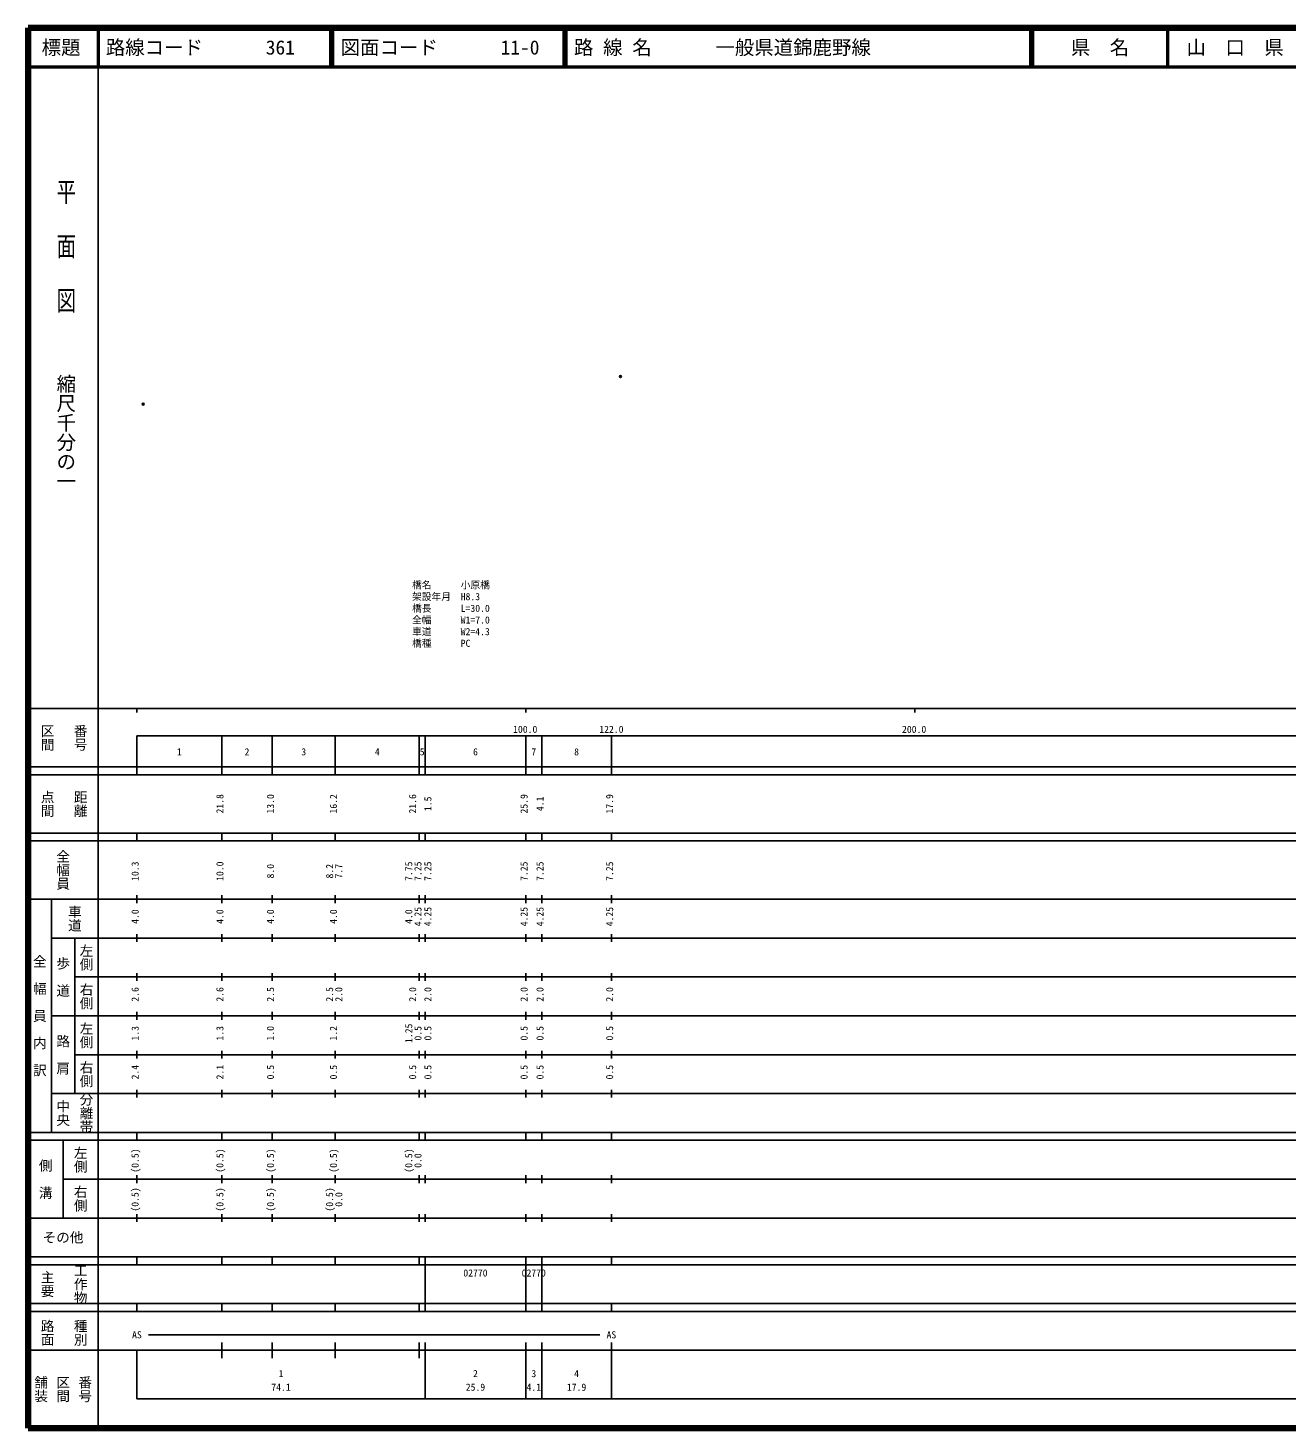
# Model space of a CAD drawing. Units: millimetres on the paper. Extents: x 40 to 680, y 20 to 380.
# Drawn here: x 40 to 363.7, y 20 to 380 of the extents above; entities that cross this region are included whole.
import ezdxf
from ezdxf.enums import TextEntityAlignment as Align

# ---------------------------------------------------------------- set-up
doc = ezdxf.new("R2010")
doc.units = ezdxf.units.MM
doc.header["$PDMODE"] = 32
doc.header["$PDSIZE"] = 0.5
for name, color, linetype in [('M-OTRS', 6, 'Continuous'), ('M-STR-HTXT', 7, 'Continuous'), ('M-TTL-TXT', 7, 'Continuous')]:
    doc.layers.add(name, color=color, linetype=linetype)
for name, color, linetype, lineweight in [('M-TTL', 2, 'Continuous', 140), ('M-TTL-BAND', 7, 'Continuous', 25), ('M-TTL-LINE', 7, 'Continuous', 50)]:
    doc.layers.add(name, color=color, linetype=linetype, lineweight=lineweight)
doc.styles.add('@ＭＳ ゴシック', font='')
doc.styles.add('ＭＳ ゴシック', font='')
doc.styles.get('@ＭＳ ゴシック').set_extended_font_data('@MS Gothic')
doc.styles.get('ＭＳ ゴシック').set_extended_font_data('MS Gothic')

msp = doc.modelspace()

# ---------------------------------------------------------------- linework, layer by layer
at = {"layer": 'M-OTRS'}
for p in [(192.318, 290.369), (69.628, 283.281)]:
    msp.add_point(p, dxfattribs=at)
at = {"layer": 'M-TTL'}
for p, q in [((40, 380), (40, 20)), ((680, 380), (40, 380)), ((40, 20), (680, 20))]:
    msp.add_line(p, q, dxfattribs=at)
at = {"layer": 'M-TTL-BAND'}
for p, q in [((58, 370), (58, 20)), ((40, 205), (579, 205)), ((68, 205), (68, 204)), ((168, 205), (168, 204)), ((268, 205), (268, 204)), ((68, 198), (579, 198)), ((68, 198), (68, 188)), ((89.8, 188), (89.8, 198)), ((102.8, 188), (102.8, 198)), ((119, 188), (119, 198)), ((140.6, 188), (140.6, 198)), ((142.1, 188), (142.1, 198)), ((168, 188), (168, 198)), ((172.1, 188), (172.1, 198)), ((190, 188), (190, 198)), ((40, 190), (579, 190)), ((40, 188), (579, 188)), ((40, 173), (579, 173)), ((68, 171), (68, 173)), ((89.8, 171), (89.8, 173)), ((102.8, 171), (102.8, 173)), ((119, 171), (119, 173)), ((140.6, 171), (140.6, 173)), ((142.1, 171), (142.1, 173)), ((168, 171), (168, 173)), ((172.1, 171), (172.1, 173)), ((190, 171), (190, 173)), ((40, 171), (579, 171)), ((40, 156), (579, 156)), ((46, 96), (46, 156)), ((68, 155), (68, 157)), ((89.8, 155), (89.8, 157)), ((102.8, 155), (102.8, 157)), ((119, 155), (119, 157)), ((140.6, 155), (140.6, 157)), ((142.1, 155), (142.1, 157)), ((168, 155), (168, 157)), ((172.1, 155), (172.1, 157)), ((190, 155), (190, 157)), ((46, 146), (579, 146)), ((52, 146), (52, 106)), ((68, 145), (68, 147)), ((89.8, 145), (89.8, 147)), ((102.8, 145), (102.8, 147)), ((119, 145), (119, 147)), ((140.6, 145), (140.6, 147)), ((142.1, 145), (142.1, 147)), ((168, 145), (168, 147)), ((172.1, 145), (172.1, 147)), ((190, 145), (190, 147)), ((68, 135), (68, 137)), ((89.8, 135), (89.8, 137)), ((102.8, 135), (102.8, 137)), ((119, 135), (119, 137)), ((140.6, 135), (140.6, 137)), ((142.1, 135), (142.1, 137)), ((168, 135), (168, 137)), ((172.1, 135), (172.1, 137)), ((190, 135), (190, 137)), ((52, 136), (579, 136)), ((46, 126), (579, 126)), ((68, 125), (68, 127)), ((89.8, 125), (89.8, 127)), ((102.8, 125), (102.8, 127)), ((119, 125), (119, 127)), ((140.6, 125), (140.6, 127)), ((142.1, 125), (142.1, 127)), ((168, 125), (168, 127)), ((172.1, 125), (172.1, 127)), ((190, 125), (190, 127)), ((52, 116), (579, 116)), ((68, 115), (68, 117)), ((89.8, 115), (89.8, 117)), ((102.8, 115), (102.8, 117)), ((119, 115), (119, 117)), ((140.6, 115), (140.6, 117)), ((142.1, 115), (142.1, 117)), ((168, 115), (168, 117)), ((172.1, 115), (172.1, 117)), ((190, 115), (190, 117)), ((46, 106), (579, 106)), ((68, 105), (68, 107)), ((89.8, 105), (89.8, 107)), ((102.8, 105), (102.8, 107)), ((119, 105), (119, 107)), ((140.6, 105), (140.6, 107)), ((142.1, 105), (142.1, 107)), ((168, 105), (168, 107)), ((172.1, 105), (172.1, 107)), ((190, 105), (190, 107)), ((40, 96), (579, 96)), ((40, 94), (579, 94)), ((49, 94), (49, 74)), ((68, 94), (68, 96)), ((89.8, 94), (89.8, 96)), ((102.8, 94), (102.8, 96)), ((119, 94), (119, 96)), ((140.6, 94), (140.6, 96)), ((142.1, 94), (142.1, 96)), ((168, 94), (168, 96)), ((172.1, 94), (172.1, 96)), ((190, 94), (190, 96)), ((49, 84), (579, 84)), ((68, 83), (68, 85)), ((89.8, 83), (89.8, 85)), ((102.8, 83), (102.8, 85)), ((119, 83), (119, 85)), ((140.6, 83), (140.6, 85)), ((142.1, 83), (142.1, 85)), ((168, 83), (168, 85)), ((172.1, 83), (172.1, 85)), ((190, 83), (190, 85)), ((40, 74), (579, 74)), ((68, 73), (68, 75)), ((89.8, 73), (89.8, 75)), ((102.8, 73), (102.8, 75)), ((119, 73), (119, 75)), ((140.6, 73), (140.6, 75)), ((142.1, 73), (142.1, 75)), ((168, 73), (168, 75)), ((172.1, 73), (172.1, 75)), ((190, 73), (190, 75)), ((40, 64), (579, 64)), ((40, 62), (579, 62)), ((68, 62), (68, 64)), ((89.8, 62), (89.8, 64)), ((102.8, 62), (102.8, 64)), ((119, 62), (119, 64)), ((140.6, 62), (140.6, 64)), ((142.1, 62), (142.1, 64)), ((142.1, 52), (142.1, 62)), ((168, 62), (168, 64)), ((168, 52), (168, 62)), ((168, 52), (168, 62)), ((172.1, 62), (172.1, 64)), ((172.1, 52), (172.1, 62)), ((190, 62), (190, 64)), ((40, 52), (579, 52)), ((68, 50), (68, 52)), ((89.8, 50), (89.8, 52)), ((102.8, 50), (102.8, 52)), ((119, 50), (119, 52)), ((140.6, 50), (140.6, 52)), ((142.1, 50), (142.1, 52)), ((168, 50), (168, 52)), ((172.1, 50), (172.1, 52)), ((190, 50), (190, 52)), ((40, 50), (579, 50)), ((71, 44), (187, 44)), ((40, 40), (579, 40)), ((68, 40), (68, 27.5)), ((89.8, 38), (89.8, 42)), ((102.8, 38), (102.8, 42)), ((119, 38), (119, 42)), ((140.6, 38), (140.6, 42)), ((142.1, 27.5), (142.1, 42)), ((168, 27.5), (168, 42)), ((172.1, 27.5), (172.1, 42)), ((190, 27.5), (190, 42)), ((68, 27.5), (579, 27.5))]:
    msp.add_line(p, q, dxfattribs=at)
at = {"layer": 'M-TTL-LINE'}
for p, q in [((58, 380), (58, 370)), ((117.75, 380), (117.75, 370)), ((118.25, 380), (118.25, 370)), ((177.75, 380), (177.75, 370)), ((178.25, 380), (178.25, 370)), ((297.75, 380), (297.75, 370)), ((298.25, 380), (298.25, 370)), ((333, 380), (333, 370)), ((40, 370), (680, 370))]:
    msp.add_line(p, q, dxfattribs=at)

# ---------------------------------------------------------------- texts
at = {"layer": 'M-STR-HTXT', "style": 'ＭＳ ゴシック'}
for s, p in [('橋名\u3000\u3000\u3000小原橋', (138.754, 235.316)), ('架設年月\u3000H8.3', (138.754, 232.316)), ('橋長\u3000\u3000\u3000L=30.0', (138.754, 229.316)), ('全幅\u3000\u3000\u3000W1=7.0', (138.754, 226.316)), ('車道\u3000\u3000\u3000W2=4.3', (138.754, 223.316)), ('橋種\u3000\u3000\u3000PC', (138.754, 220.316))]:
    msp.add_text(s, height=1.833, dxfattribs=at).set_placement(p, align=Align.BOTTOM_LEFT)
at = {"layer": 'M-TTL-BAND', "style": '@ＭＳ ゴシック', "width": 1.4}
msp.add_text('平  面  図', height=3.666, rotation=270, dxfattribs=at).set_placement((49.777, 306.475), align=Align.MIDDLE_RIGHT)
at = {"layer": 'M-TTL-BAND', "style": '@ＭＳ ゴシック'}
msp.add_text('縮尺千分の一', height=3.666, rotation=270, dxfattribs=at).set_placement((49.777, 261.03), align=Align.MIDDLE_RIGHT)
for s, p in [('区間', (45, 197.5)), ('番号', (53.5, 197.5)), ('点間', (45, 180.5)), ('距離', (53.5, 180.5)), ('全幅員', (49, 163.5)), ('車道', (52, 151)), ('左側', (55, 141)), ('全\u3000幅\u3000員\u3000内\u3000訳', (43, 126)), ('歩\u3000道', (49, 136)), ('右側', (55, 131)), ('左側', (55, 121)), ('路\u3000肩', (49, 116)), ('右側', (55, 111)), ('分離帯', (55, 101)), ('中央', (49, 101)), ('左側', (53.5, 89)), ('側\u3000溝', (44.5, 84)), ('右側', (53.5, 79)), ('工作物', (53.5, 57)), ('主要', (45, 57)), ('路面', (45, 44.5)), ('種別', (53.5, 44.5)), ('舗装', (43.333, 30)), ('区間', (49, 30)), ('番号', (54.667, 30))]:
    msp.add_text(s, height=2.566, rotation=270, dxfattribs=at).set_placement(p, align=Align.MIDDLE_CENTER)
at = {"layer": 'M-TTL-BAND', "style": 'ＭＳ ゴシック'}
for s, p in [('100.0', (167.844, 198.195)), ('122.0', (190, 198.195)), ('200.0', (267.844, 198.195)), ('1', (78.9, 192.405)), ('2', (96.3, 192.405)), ('3', (110.9, 192.405)), ('4', (129.8, 192.405)), ('5', (141.35, 192.405)), ('6', (155.05, 192.405)), ('7', (170.05, 192.405)), ('8', (181.05, 192.405)), ('AS', (68, 42.5)), ('AS', (190, 42.5)), ('1', (105.05, 32.523)), ('2', (155.05, 32.523)), ('3', (170.05, 32.523)), ('4', (181.05, 32.523)), ('74.1', (105.05, 29.033)), ('25.9', (155.05, 29.033)), ('4.1', (170.05, 29.033)), ('17.9', (181.05, 29.033))]:
    msp.add_text(s, height=1.833, dxfattribs=at).set_placement(p, align=Align.BOTTOM_CENTER)
for s, p in [('21.8', (90.8, 180.5)), ('13.0', (103.8, 180.5)), ('16.2', (120, 180.5)), ('21.6', (140.349, 180.5)), ('1.5', (144.275, 180.5)), ('25.9', (169, 180.5)), ('4.1', (173.1, 180.5)), ('17.9', (191, 180.5)), ('10.3', (69, 163.174)), ('10.0', (90.8, 163.174)), ('8.0', (103.8, 163.174)), ('8.2', (119, 163.174)), ('7.7', (121.37, 163.174)), ('7.75', (139.349, 163.174)), ('7.25', (141.719, 163.174)), ('7.25', (144.275, 163.174)), ('7.25', (169, 163.174)), ('7.25', (173.1, 163.174)), ('7.25', (191, 163.174)), ('4.0', (69, 151.5)), ('4.0', (90.8, 151.5)), ('4.0', (103.8, 151.5)), ('4.0', (120, 151.5)), ('4.0', (139.349, 151.5)), ('4.25', (141.719, 151.5)), ('4.25', (144.275, 151.5)), ('4.25', (169, 151.5)), ('4.25', (173.1, 151.5)), ('4.25', (191, 151.5)), ('2.6', (69, 131.5)), ('2.6', (90.8, 131.5)), ('2.5', (103.8, 131.5)), ('2.5', (119, 131.5)), ('2.0', (121.37, 131.5)), ('2.0', (140.349, 131.5)), ('2.0', (144.275, 131.5)), ('2.0', (169, 131.5)), ('2.0', (173.1, 131.5)), ('2.0', (191, 131.5)), ('1.3', (69, 121.5)), ('1.3', (90.8, 121.5)), ('1.0', (103.8, 121.5)), ('1.2', (120, 121.5)), ('1.25', (139.349, 121.5)), ('0.5', (141.719, 121.5)), ('0.5', (144.275, 121.5)), ('0.5', (169, 121.5)), ('0.5', (173.1, 121.5)), ('0.5', (191, 121.5)), ('2.4', (69, 111.5)), ('2.1', (90.8, 111.5)), ('0.5', (103.8, 111.5)), ('0.5', (120, 111.5)), ('0.5', (140.349, 111.5)), ('0.5', (144.275, 111.5)), ('0.5', (169, 111.5)), ('0.5', (173.1, 111.5)), ('0.5', (191, 111.5)), ('(0.5)', (69, 88.764)), ('(0.5)', (90.8, 88.764)), ('(0.5)', (103.8, 88.764)), ('(0.5)', (120, 88.764)), ('(0.5)', (139.349, 88.764)), ('0.0', (141.719, 88.764)), ('(0.5)', (69, 78.764)), ('(0.5)', (90.8, 78.764)), ('(0.5)', (103.8, 78.764)), ('(0.5)', (119, 78.764)), ('0.0', (121.37, 78.764))]:
    msp.add_text(s, height=1.833, rotation=90, dxfattribs=at).set_placement(p, align=Align.BOTTOM_CENTER)
msp.add_text('その他', height=2.566, dxfattribs=at).set_placement((49, 69), align=Align.MIDDLE_CENTER)
for p in [(151.925, 58.405), (166.925, 58.405)]:
    msp.add_text('02770', height=1.833, dxfattribs=at).set_placement(p, align=Align.BOTTOM_LEFT)
at = {"layer": 'M-TTL-TXT', "style": 'ＭＳ ゴシック'}
for s, p in [('標題', (48.5, 375)), ('県\u3000名', (315.625, 375)), ('山\u3000口\u3000県', (350.375, 375))]:
    msp.add_text(s, height=3.666, dxfattribs=at).set_placement(p, align=Align.MIDDLE_CENTER)
for s, p in [('路線コード', (60, 375)), ('361', (101.142, 375)), ('図面コード', (120.38, 375)), ('11-0', (161.521, 375)), ('路 線 名', (180.38, 375)), ('一般県道錦鹿野線', (216.734, 375))]:
    msp.add_text(s, height=3.666, dxfattribs=at).set_placement(p, align=Align.MIDDLE_LEFT)

doc.saveas('drawing.dxf')
